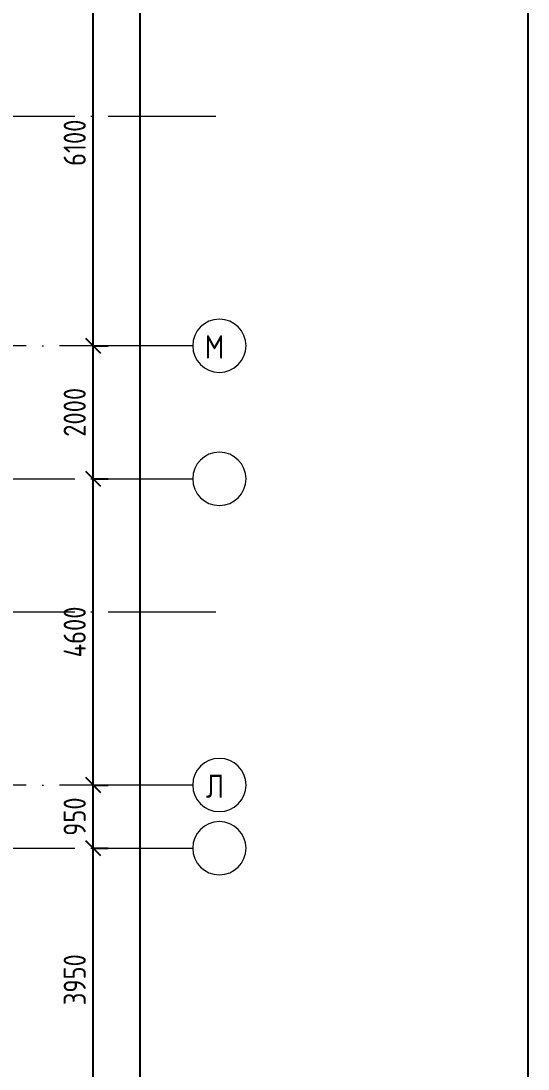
# Model space of a CAD drawing. Header units: millimetres. Extents: x -68946 to 690821, y -552984 to 293768.
# Drawn here: x 181932 to 189546, y -221898 to -206151 of the extents above; entities that cross this region are included whole.
import ezdxf

# ---------------------------------------------------------------- set-up
doc = ezdxf.new("R2010")
doc.units = ezdxf.units.MM
doc.linetypes.add('ADSK_Линия сетки', pattern=[2500, 2000, -250, 0, -250])
doc.layers.get('Defpoints').update_dxf_attribs({"color": 250})
for name, color, linetype, lineweight in [('A-____-____-DIMS', 250, 'Continuous', 9), ('S-GRID-____-IDEN', 250, 'Continuous', 9), ('S-GRID-____-OTLN', 250, 'Continuous', 9)]:
    doc.layers.add(name, color=color, linetype=linetype, lineweight=lineweight)
doc.styles.add('GOST Common', font='', dxfattribs={"width": 0.9, "height": 350})
doc.styles.get("Standard").update_dxf_attribs({"font": 'ГОСТ тип А.ttf'})
doc.styles.get('GOST Common').set_extended_font_data('GOST Common')
doc.dimstyles.new('А3', dxfattribs={"dimtxt": 333, "dimasz": 222, "dimexe": 222, "dimexo": 111, "dimgap": 111, "dimtad": 1, "dimtoh": 1, "dimdec": 0, "dimrnd": 0.0015, "dimzin": 0, "dimdsep": 46, "dimtxsty": 'Standard', "dimblk": 'OBLIQUE', "dimcen": 0, "dimclrd": 7, "dimclre": 7, "dimclrt": 7, "dimadec": 0, "dimazin": 0, "dimtfac": 1, "dimtdec": 0, "dimtofl": 0, "dimtmove": 0, "dimatfit": 3, "dimfxl": 1, "dimtolj": 1, "dimtzin": 0, "dimarcsym": 0})

# ---------------------------------------------------------------- blocks, each defined once
blk = doc.blocks.new('Ось сетки - Круг_Ø8 мм-39983606-АР1_Маркировочный план 3 этажа секция 2_3')
at = {"layer": 'S-GRID-____-IDEN'}
for start, end in [(360, 180), (180, 360)]:
    blk.add_arc((0, 0), 4, start, end, dxfattribs=at)
blk = doc.blocks.new('_Oblique')
at = {"color": 0, "linetype": 'ByBlock', "lineweight": -2}
blk.add_line((-0.5, -0.5), (0.5, 0.5), dxfattribs=at)
blk = doc.blocks.new('*D4391')
at = {"layer": 'A-____-____-DIMS', "color": 7, "lineweight": -2, "transparency": 16777216}
for p, q in [((183017, -222531), (183017, -218581)), ((183028, -218581), (183239, -218581)), ((183028, -222531), (183239, -222531))]:
    blk.add_line(p, q, dxfattribs=at)
at = {"layer": 'Defpoints', "color": 0, "lineweight": 30, "transparency": 16777216}
for p in [(182917, -218581), (183017, -218581), (182917, -222531)]:
    blk.add_point(p, dxfattribs=at)
at = {"layer": 'A-____-____-DIMS', "color": 7, "lineweight": -2, "transparency": 16777216, "xscale": 222, "yscale": 222, "zscale": 222}
for p, rotation in [((183017, -218581), 90), ((183017, -222531), 270)]:
    blk.add_blockref('_Oblique', p, dxfattribs=dict(at, rotation=rotation))
at = {"layer": 'A-____-____-DIMS', "color": 7, "transparency": 16777216, "insert": (182739, -220556), "char_height": 333, "width": 2.48, "attachment_point": 5, "rotation": 90}
blk.add_mtext('\\A1;3950', dxfattribs=at)
blk = doc.blocks.new('*D4392')
at = {"layer": 'A-____-____-DIMS', "color": 7, "lineweight": -2, "transparency": 16777216}
for p, q in [((183017, -218581), (183017, -217631)), ((183028, -217631), (183239, -217631)), ((183028, -218581), (183239, -218581))]:
    blk.add_line(p, q, dxfattribs=at)
at = {"layer": 'Defpoints', "color": 0, "lineweight": 30, "transparency": 16777216}
for p in [(182917, -217631), (183017, -217631), (182917, -218581)]:
    blk.add_point(p, dxfattribs=at)
at = {"layer": 'A-____-____-DIMS', "color": 7, "lineweight": -2, "transparency": 16777216, "xscale": 222, "yscale": 222, "zscale": 222}
for p, rotation in [((183017, -217631), 90), ((183017, -218581), 270)]:
    blk.add_blockref('_Oblique', p, dxfattribs=dict(at, rotation=rotation))
at = {"layer": 'A-____-____-DIMS', "color": 7, "transparency": 16777216, "insert": (182739, -218106), "char_height": 333, "width": 1.86, "attachment_point": 5, "rotation": 90}
blk.add_mtext('\\A1;950', dxfattribs=at)
blk = doc.blocks.new('*D4393')
at = {"layer": 'A-____-____-DIMS', "color": 7, "lineweight": -2, "transparency": 16777216}
for p, q in [((183017, -217631), (183017, -213031)), ((183028, -213031), (183239, -213031)), ((183028, -217631), (183239, -217631))]:
    blk.add_line(p, q, dxfattribs=at)
at = {"layer": 'Defpoints', "color": 0, "lineweight": 30, "transparency": 16777216}
for p in [(182917, -213031), (183017, -213031), (182917, -217631)]:
    blk.add_point(p, dxfattribs=at)
at = {"layer": 'A-____-____-DIMS', "color": 7, "lineweight": -2, "transparency": 16777216, "xscale": 222, "yscale": 222, "zscale": 222}
for p, rotation in [((183017, -213031), 90), ((183017, -217631), 270)]:
    blk.add_blockref('_Oblique', p, dxfattribs=dict(at, rotation=rotation))
at = {"layer": 'A-____-____-DIMS', "color": 7, "transparency": 16777216, "insert": (182739, -215331), "char_height": 333, "width": 2.57, "attachment_point": 5, "rotation": 90}
blk.add_mtext('\\A1;4600', dxfattribs=at)
blk = doc.blocks.new('*D4394')
at = {"layer": 'A-____-____-DIMS', "color": 7, "lineweight": -2, "transparency": 16777216}
for p, q in [((183017, -213031), (183017, -211031)), ((183028, -211031), (183239, -211031)), ((183028, -213031), (183239, -213031))]:
    blk.add_line(p, q, dxfattribs=at)
at = {"layer": 'Defpoints', "color": 0, "lineweight": 30, "transparency": 16777216}
for p in [(182917, -211031), (183017, -211031), (182917, -213031)]:
    blk.add_point(p, dxfattribs=at)
at = {"layer": 'A-____-____-DIMS', "color": 7, "lineweight": -2, "transparency": 16777216, "xscale": 222, "yscale": 222, "zscale": 222}
for p, rotation in [((183017, -211031), 90), ((183017, -213031), 270)]:
    blk.add_blockref('_Oblique', p, dxfattribs=dict(at, rotation=rotation))
at = {"layer": 'A-____-____-DIMS', "color": 7, "transparency": 16777216, "insert": (182739, -212031), "char_height": 333, "width": 2.48, "attachment_point": 5, "rotation": 90}
blk.add_mtext('\\A1;2000', dxfattribs=at)
blk = doc.blocks.new('*D4395')
at = {"layer": 'A-____-____-DIMS', "color": 7, "lineweight": -2, "transparency": 16777216}
for p, q in [((183017, -211031), (183017, -204931)), ((183028, -204931), (183239, -204931)), ((183028, -211031), (183239, -211031))]:
    blk.add_line(p, q, dxfattribs=at)
at = {"layer": 'Defpoints', "color": 0, "lineweight": 30, "transparency": 16777216}
for p in [(182917, -204931), (183017, -204931), (182917, -211031)]:
    blk.add_point(p, dxfattribs=at)
at = {"layer": 'A-____-____-DIMS', "color": 7, "lineweight": -2, "transparency": 16777216, "xscale": 222, "yscale": 222, "zscale": 222}
for p, rotation in [((183017, -204931), 90), ((183017, -211031), 270)]:
    blk.add_blockref('_Oblique', p, dxfattribs=dict(at, rotation=rotation))
at = {"layer": 'A-____-____-DIMS', "color": 7, "transparency": 16777216, "insert": (182739, -207981), "char_height": 333, "width": 2.3, "attachment_point": 5, "rotation": 90}
blk.add_mtext('\\A1;6100', dxfattribs=at)
blk = doc.blocks.new('*D4425')
at = {"layer": 'A-____-____-DIMS', "color": 7, "lineweight": -2, "transparency": 16777216}
for p, q in [((183706, -199781), (183495, -199781)), ((183717, -199781), (183717, -258531)), ((183706, -258531), (183495, -258531))]:
    blk.add_line(p, q, dxfattribs=at)
at = {"layer": 'Defpoints', "color": 0, "lineweight": 30, "transparency": 16777216}
for p in [(183817, -199781), (183717, -258531), (183817, -258531)]:
    blk.add_point(p, dxfattribs=at)
at = {"layer": 'A-____-____-DIMS', "color": 7, "lineweight": -2, "transparency": 16777216, "xscale": 222, "yscale": 222, "zscale": 222}
for p, rotation in [((183717, -199781), 90), ((183717, -258531), 270)]:
    blk.add_blockref('_Oblique', p, dxfattribs=dict(at, rotation=rotation))
at = {"layer": 'A-____-____-DIMS', "color": 7, "transparency": 16777216, "insert": (183439, -229156), "char_height": 333, "width": 3.1, "attachment_point": 5, "rotation": 90}
blk.add_mtext('\\A1;58750', dxfattribs=at)

msp = doc.modelspace()

# ---------------------------------------------------------------- linework, layer by layer
at = {"color": 1}
msp.add_lwpolyline([(189545.5605, -191505.7893), (141899.2737, -191505.7893), (141899.2737, -264439.6787), (189545.5605, -264439.6787)], close=True, dxfattribs=at)
at = {"layer": 'S-GRID-____-OTLN', "linetype": 'ADSK_Линия сетки'}
for p, q in [((93236.8325, -207580.9286), (184856.9445, -207580.9286)), ((184510.8783, -211030.9286), (127372.9057, -211030.9286)), ((93236.8325, -213030.9286), (184510.8783, -213030.9286)), ((93236.8325, -215030.9286), (184856.9445, -215030.9286)), ((184510.8783, -217630.9286), (127372.9057, -217630.9286)), ((93236.8325, -218580.9286), (184510.8783, -218580.9286))]:
    msp.add_line(p, q, dxfattribs=at)

# ---------------------------------------------------------------- block references
at = {"layer": 'S-GRID-____-IDEN', "xscale": 99.99999999999993, "yscale": 99.99999999999993, "zscale": 99.99999999999993}
for p, rotation in [((184910.8783, -211030.9286), 89.99999999999982), ((184910.8783, -213030.9286), 269.9999999999994), ((184910.8783, -217630.9286), 89.99999999999982), ((184910.8783, -218580.9286), 269.9999999999994)]:
    msp.add_blockref('Ось сетки - Круг_Ø8 мм-39983606-АР1_Маркировочный план 3 этажа секция 2_3', p, dxfattribs=dict(at, rotation=rotation))

# ---------------------------------------------------------------- texts
at = {"layer": 'S-GRID-____-IDEN', "color": 18, "true_color": 0x000000, "char_height": 350, "attachment_point": 1, "style": 'GOST Common'}
for s, insert, width in [('\\fGOST Common|b0|i0|c204|p34|;\\W.9;М', (184690.7512, -210873.703), 346.329), ('\\fGOST Common|b0|i0|c204|p34|;\\W.9;Л', (184708.7512, -217473.703), 303.037875)]:
    msp.add_mtext(s, dxfattribs=dict(at, insert=insert, width=width))

# ---------------------------------------------------------------- dimensions: what is measured, and where the dimension line sits
at = {"layer": 'A-____-____-DIMS'}
for base, p1, p2, picture, middle in [((183716.8556, -258530.9286), (183816.8405, -199780.9286), (183816.8405, -258530.9286), '*D4425', (183439.3556, -229155.9286)), ((183016.8556, -204930.9286), (182916.8707, -211030.9286), (182916.8707, -204930.9286), '*D4395', (182739.3556, -207980.9286)), ((183016.8556, -211030.9286), (182916.8707, -213030.9286), (182916.8707, -211030.9286), '*D4394', (182739.3556, -212030.9286)), ((183016.8556, -213030.9286), (182916.8707, -217630.9286), (182916.8707, -213030.9286), '*D4393', (182739.3556, -215330.9286)), ((183016.8556, -217630.9286), (182916.8707, -218580.9286), (182916.8707, -217630.9286), '*D4392', (182739.3556, -218105.9286)), ((183016.8556, -218580.9286), (182916.8707, -222530.9286), (182916.8707, -218580.9286), '*D4391', (182739.3556, -220555.9286))]:
    dim = msp.add_linear_dim(base=base, p1=p1, p2=p2, angle=90, dimstyle='А3', dxfattribs=at)
    dim.commit()
    dim.dimension.update_dxf_attribs({"geometry": picture, "text_midpoint": middle})

doc.saveas('drawing.dxf')
